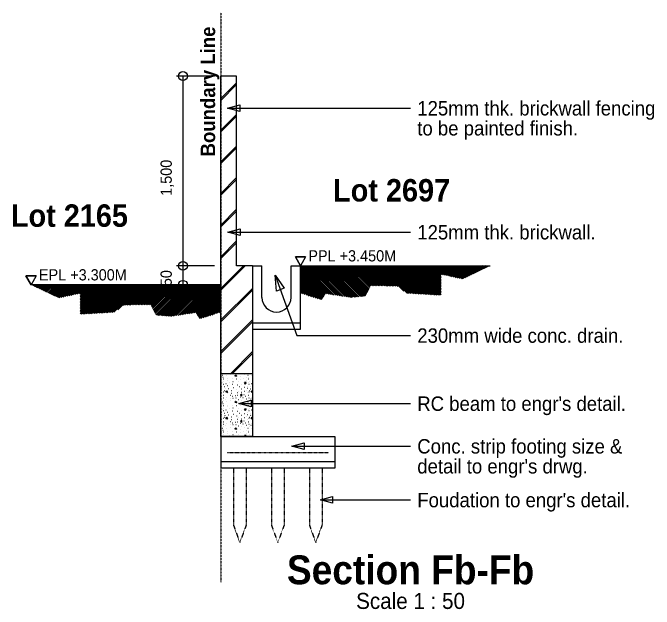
# Model space of a CAD drawing. Header units: inches. Extents: x 3562 to 70198, y -55726 to -1193.
# Drawn here: x 17911 to 28052, y -30028 to -20600 of the extents above; entities that cross this region are included whole.
import ezdxf

# ---------------------------------------------------------------- set-up
doc = ezdxf.new("R2010")
doc.units = ezdxf.units.IN
doc.header["$MEASUREMENT"] = 0
for name, pattern in [('PC_DASH_1', [0.125, 0.055556, -0.069444]), ('PC_DASH_2', [0.638889, 0.277778, -0.083333, 0.055556, -0.083333, 0.055556, -0.083333]), ('PC_DASH_4', [0.069444, 0.027778, -0.041667])]:
    doc.linetypes.add(name, pattern=pattern)
doc.layers.add('Fencing Detail', color=7, linetype='Continuous')

# ---------------------------------------------------------------- blocks, each defined once
blk = doc.blocks.new('PD_912775')
at = {"layer": 'Fencing Detail', "color": 7}
blk.add_line((22325, -27450), (24200, -27450), dxfattribs=at)
blk.add_lwpolyline([(22518, -27502), (22325, -27450), (22518, -27398), (22518, -27502)], dxfattribs=at)
at = {"layer": 'Fencing Detail', "color": 7, "insert": (24306, -27339), "char_height": 228.2, "width": 3527.78, "attachment_point": 1}
blk.add_mtext("\\pxsm0.83;\\fHelvetica|b0|i0|c0|p228.2031;\\W0.92;Conc. strip footing size &\\Pdetail to engr's drwg.", dxfattribs=at)
blk = doc.blocks.new('PD_912776')
at = {"layer": 'Fencing Detail', "color": 7}
blk.add_line((22775, -28300), (24200, -28300), dxfattribs=at)
blk.add_lwpolyline([(22968, -28352), (22775, -28300), (22968, -28248), (22968, -28352)], dxfattribs=at)
at = {"layer": 'Fencing Detail', "color": 7, "insert": (24306, -28189), "char_height": 228.2, "width": 3633.61, "attachment_point": 1}
blk.add_mtext("\\pxsm0.83;\\fHelvetica|b0|i0|c0|p228.2031;\\W0.92;Foudation to engr's detail.", dxfattribs=at)
blk = doc.blocks.new('PD_912778')
at = {"layer": 'Fencing Detail', "color": 7}
for p, q in [((21229, -26335), (21227, -26335)), ((21236, -26366), (21234, -26366)), ((21247, -26308), (21245, -26308)), ((21289, -26332), (21287, -26332)), ((21355, -26317), (21353, -26317)), ((21443, -26328), (21421, -26344)), ((21454, -26348), (21421, -26341)), ((21428, -26315), (21426, -26315)), ((21454, -26350), (21443, -26328)), ((21470, -26330), (21468, -26330)), ((21516, -26354), (21514, -26354)), ((21527, -26306), (21525, -26306)), ((21569, -26324), (21567, -26324)), ((21600, -26359), (21598, -26359)), ((21631, -26335), (21628, -26335)), ((21637, -26366), (21635, -26366)), ((21648, -26308), (21646, -26308)), ((21690, -26332), (21688, -26332)), ((21212, -26405), (21210, -26405)), ((21232, -26447), (21229, -26447)), ((21240, -26394), (21238, -26394)), ((21247, -26432), (21245, -26432)), ((21285, -26465), (21280, -26465)), ((21302, -26412), (21300, -26412)), ((21311, -26383), (21309, -26383)), ((21344, -26438), (21342, -26438)), ((21390, -26388), (21388, -26388)), ((21393, -26432), (21390, -26432)), ((21452, -26392), (21450, -26392)), ((21474, -26436), (21472, -26436)), ((21512, -26396), (21509, -26396)), ((21565, -26374), (21562, -26374)), ((21600, -26443), (21573, -26445)), ((21589, -26469), (21573, -26445)), ((21589, -26469), (21600, -26443)), ((21613, -26405), (21611, -26405)), ((21633, -26447), (21631, -26447)), ((21642, -26394), (21639, -26394)), ((21648, -26432), (21646, -26432)), ((21686, -26465), (21681, -26465)), ((21210, -26568), (21207, -26568)), ((21216, -26500), (21214, -26500)), ((21218, -26537), (21216, -26537)), ((21245, -26474), (21243, -26474)), ((21262, -26513), (21260, -26513)), ((21269, -26546), (21271, -26544)), ((21304, -26498), (21302, -26498)), ((21320, -26544), (21318, -26544)), ((21388, -26478), (21386, -26478)), ((21399, -26529), (21397, -26529)), ((21452, -26555), (21454, -26553)), ((21461, -26485), (21459, -26485)), ((21501, -26515), (21496, -26515)), ((21525, -26549), (21523, -26549)), ((21534, -26474), (21531, -26474)), ((21573, -26522), (21571, -26522)), ((21611, -26568), (21609, -26568)), ((21617, -26500), (21615, -26500)), ((21620, -26537), (21617, -26537)), ((21646, -26474), (21644, -26474)), ((21664, -26513), (21662, -26513)), ((21670, -26546), (21673, -26544)), ((21216, -26610), (21214, -26610)), ((21240, -26650), (21238, -26650)), ((21243, -26637), (21240, -26637)), ((21245, -26595), (21243, -26595)), ((21256, -26577), (21254, -26577)), ((21280, -26599), (21293, -26575)), ((21309, -26601), (21280, -26599)), ((21309, -26602), (21293, -26575)), ((21302, -26617), (21300, -26617)), ((21357, -26648), (21355, -26648)), ((21373, -26575), (21371, -26575)), ((21373, -26617), (21371, -26617)), ((21382, -26668), (21379, -26668)), ((21437, -26657), (21434, -26657)), ((21461, -26608), (21459, -26608)), ((21470, -26652), (21465, -26652)), ((21487, -26584), (21485, -26584)), ((21534, -26628), (21512, -26643)), ((21534, -26659), (21512, -26643)), ((21525, -26604), (21523, -26604)), ((21534, -26659), (21534, -26628)), ((21567, -26637), (21565, -26637)), ((21573, -26586), (21571, -26586)), ((21593, -26668), (21591, -26668)), ((21617, -26610), (21615, -26610)), ((21642, -26650), (21639, -26650)), ((21644, -26637), (21642, -26637)), ((21646, -26595), (21644, -26595)), ((21657, -26577), (21655, -26577)), ((21681, -26599), (21695, -26575)), ((21700, -26601), (21681, -26599)), ((21700, -26584), (21695, -26575)), ((21203, -26707), (21201, -26707)), ((21229, -26754), (21227, -26754)), ((21245, -26690), (21243, -26690)), ((21247, -26727), (21245, -26727)), ((21276, -26707), (21273, -26707)), ((21289, -26751), (21287, -26751)), ((21291, -26674), (21289, -26674)), ((21353, -26692), (21351, -26692)), ((21355, -26736), (21353, -26736)), ((21393, -26696), (21390, -26696)), ((21443, -26747), (21421, -26762)), ((21454, -26767), (21421, -26760)), ((21428, -26734), (21426, -26734)), ((21441, -26694), (21439, -26694)), ((21454, -26769), (21443, -26747)), ((21470, -26749), (21468, -26749)), ((21479, -26718), (21476, -26718)), ((21512, -26674), (21507, -26674)), ((21527, -26725), (21525, -26725)), ((21551, -26685), (21549, -26685)), ((21569, -26743), (21567, -26743)), ((21604, -26707), (21602, -26707)), ((21631, -26754), (21628, -26754)), ((21646, -26690), (21644, -26690)), ((21648, -26727), (21646, -26727)), ((21677, -26707), (21675, -26707)), ((21690, -26751), (21688, -26751)), ((21692, -26674), (21690, -26674)), ((21212, -26824), (21210, -26824)), ((21232, -26866), (21229, -26866)), ((21236, -26784), (21234, -26784)), ((21240, -26813), (21238, -26813)), ((21247, -26851), (21245, -26851)), ((21302, -26831), (21300, -26831)), ((21311, -26802), (21309, -26802)), ((21344, -26857), (21342, -26857)), ((21390, -26806), (21388, -26806)), ((21393, -26851), (21390, -26851)), ((21452, -26811), (21450, -26811)), ((21474, -26855), (21472, -26855)), ((21512, -26815), (21509, -26815)), ((21516, -26773), (21514, -26773)), ((21565, -26793), (21562, -26793)), ((21600, -26862), (21573, -26864)), ((21589, -26888), (21573, -26864)), ((21589, -26888), (21600, -26862)), ((21600, -26778), (21598, -26778)), ((21613, -26824), (21611, -26824)), ((21633, -26866), (21631, -26866)), ((21637, -26784), (21635, -26784)), ((21642, -26813), (21639, -26813)), ((21648, -26851), (21646, -26851)), ((21216, -26919), (21214, -26919)), ((21218, -26956), (21216, -26956)), ((21245, -26892), (21243, -26892)), ((21262, -26932), (21260, -26932)), ((21269, -26965), (21271, -26963)), ((21285, -26884), (21280, -26884)), ((21304, -26917), (21302, -26917)), ((21320, -26963), (21318, -26963)), ((21388, -26897), (21386, -26897)), ((21399, -26948), (21397, -26948)), ((21452, -26974), (21454, -26972)), ((21461, -26903), (21459, -26903)), ((21501, -26934), (21496, -26934)), ((21525, -26967), (21523, -26967)), ((21534, -26892), (21531, -26892)), ((21573, -26941), (21571, -26941)), ((21617, -26919), (21615, -26919)), ((21620, -26956), (21617, -26956)), ((21646, -26892), (21644, -26892)), ((21664, -26932), (21662, -26932)), ((21670, -26965), (21673, -26963)), ((21686, -26884), (21681, -26884)), ((21210, -26987), (21207, -26987)), ((21216, -27029), (21214, -27029)), ((21240, -27069), (21238, -27069)), ((21243, -27056), (21240, -27056)), ((21245, -27014), (21243, -27014)), ((21256, -26996), (21254, -26996)), ((21280, -27018), (21293, -26994)), ((21309, -27020), (21280, -27018)), ((21309, -27021), (21293, -26994)), ((21302, -27036), (21300, -27036)), ((21357, -27067), (21355, -27067)), ((21373, -26994), (21371, -26994)), ((21373, -27036), (21371, -27036)), ((21437, -27075), (21434, -27075)), ((21461, -27027), (21459, -27027)), ((21470, -27071), (21465, -27071)), ((21487, -27003), (21485, -27003)), ((21534, -27047), (21512, -27062)), ((21534, -27078), (21512, -27062)), ((21525, -27023), (21523, -27023)), ((21534, -27078), (21534, -27047)), ((21567, -27056), (21565, -27056)), ((21573, -27005), (21571, -27005)), ((21611, -26987), (21609, -26987)), ((21617, -27029), (21615, -27029)), ((21642, -27069), (21639, -27069)), ((21644, -27056), (21642, -27056)), ((21646, -27014), (21644, -27014)), ((21657, -26996), (21655, -26996)), ((21681, -27018), (21695, -26994)), ((21700, -27020), (21681, -27018)), ((21700, -27003), (21695, -26994)), ((21203, -27126), (21201, -27126)), ((21229, -27172), (21227, -27172)), ((21245, -27109), (21243, -27109)), ((21247, -27146), (21245, -27146)), ((21276, -27126), (21273, -27126)), ((21289, -27170), (21287, -27170)), ((21291, -27093), (21289, -27093)), ((21353, -27111), (21351, -27111)), ((21355, -27155), (21353, -27155)), ((21382, -27086), (21379, -27086)), ((21393, -27115), (21390, -27115)), ((21443, -27166), (21421, -27181)), ((21428, -27153), (21426, -27153)), ((21441, -27113), (21439, -27113)), ((21454, -27188), (21443, -27166)), ((21470, -27168), (21468, -27168)), ((21479, -27137), (21476, -27137)), ((21512, -27093), (21507, -27093)), ((21527, -27144), (21525, -27144)), ((21551, -27104), (21549, -27104)), ((21569, -27161), (21567, -27161)), ((21593, -27086), (21591, -27086)), ((21604, -27126), (21602, -27126)), ((21631, -27172), (21628, -27172)), ((21646, -27109), (21644, -27109)), ((21648, -27146), (21646, -27146)), ((21677, -27126), (21675, -27126)), ((21690, -27170), (21688, -27170)), ((21692, -27093), (21690, -27093)), ((21212, -27243), (21210, -27243)), ((21236, -27203), (21234, -27203)), ((21240, -27232), (21238, -27232)), ((21247, -27270), (21245, -27270)), ((21302, -27250), (21300, -27250)), ((21311, -27221), (21309, -27221)), ((21344, -27276), (21342, -27276)), ((21390, -27225), (21388, -27225)), ((21393, -27270), (21390, -27270)), ((21454, -27186), (21421, -27179)), ((21452, -27230), (21450, -27230)), ((21474, -27274), (21472, -27274)), ((21512, -27234), (21509, -27234)), ((21516, -27192), (21514, -27192)), ((21565, -27212), (21562, -27212)), ((21600, -27197), (21598, -27197)), ((21613, -27243), (21611, -27243)), ((21637, -27203), (21635, -27203)), ((21642, -27232), (21639, -27232)), ((21648, -27270), (21646, -27270)), ((21232, -27285), (21229, -27285)), ((21600, -27281), (21573, -27283)), ((21584, -27300), (21573, -27283)), ((21592, -27300), (21600, -27281)), ((21633, -27285), (21631, -27285))]:
    blk.add_line(p, q, dxfattribs=at)
blk = doc.blocks.new('PD_912777')
at = {"layer": 'Fencing Detail', "color": 7}
blk.add_lwpolyline([(21200, -26300), (21700, -26300), (21700, -27300), (21200, -27300), (21200, -26300)], dxfattribs=at)
blk.add_blockref('PD_912778', (0, 0))
blk = doc.blocks.new('PD_912779')
at = {"layer": 'Fencing Detail', "color": 7}
for p, q in [((21200, -25456), (21700, -24956)), ((21200, -25484), (21700, -24984))]:
    blk.add_line(p, q, dxfattribs=at)
blk = doc.blocks.new('PD_912780')
at = {"layer": 'Fencing Detail', "color": 7}
for p, q in [((21200, -24984), (21584, -24600)), ((21200, -24956), (21556, -24600))]:
    blk.add_line(p, q, dxfattribs=at)
blk = doc.blocks.new('PD_912781')
at = {"layer": 'Fencing Detail', "color": 7}
for p, q in [((21200, -25956), (21700, -25456)), ((21200, -25984), (21700, -25484))]:
    blk.add_line(p, q, dxfattribs=at)
blk = doc.blocks.new('PD_912782')
at = {"layer": 'Fencing Detail', "color": 7}
for p, q in [((21356, -26300), (21700, -25956)), ((21384, -26300), (21700, -25984))]:
    blk.add_line(p, q, dxfattribs=at)
blk = doc.blocks.new('PD_912783')
at = {"layer": 'Fencing Detail', "color": 7}
blk.add_line((21305, -22106), (24200, -22106), dxfattribs=at)
blk.add_lwpolyline([(21498, -22158), (21305, -22106), (21498, -22054), (21498, -22158)], dxfattribs=at)
at = {"layer": 'Fencing Detail', "color": 7, "insert": (24306, -21995), "char_height": 228.2, "width": 4092.22, "attachment_point": 1}
blk.add_mtext('\\pxsm0.83;\\fHelvetica|b0|i0|c0|p228.2031;\\W0.92;125mm thk. brickwall fencing\\Pto be painted finish.', dxfattribs=at)
blk = doc.blocks.new('PD_912784')
at = {"layer": 'Fencing Detail', "color": 7}
for points in [[(22057, -24750), (22400, -25700), (24200, -25700)], [(22078, -24999), (22057, -24750), (22200, -24955), (22078, -24999)]]:
    blk.add_lwpolyline(points, dxfattribs=at)
at = {"layer": 'Fencing Detail', "color": 7, "insert": (24306, -25589), "char_height": 228.2, "width": 3527.78, "attachment_point": 1}
blk.add_mtext('\\pxsm0.83;\\fHelvetica|b0|i0|c0|p228.2031;\\W0.92;230mm wide conc. drain.', dxfattribs=at)
blk = doc.blocks.new('PD_912785')
at = {"layer": 'Fencing Detail', "color": 7}
blk.add_line((21485, -26776), (24200, -26776), dxfattribs=at)
blk.add_lwpolyline([(21679, -26828), (21485, -26776), (21679, -26724), (21679, -26828)], dxfattribs=at)
at = {"layer": 'Fencing Detail', "color": 7, "insert": (24306, -26665), "char_height": 228.2, "width": 3563.06, "attachment_point": 1}
blk.add_mtext("\\pxsm0.83;\\fHelvetica|b0|i0|c0|p228.2031;\\W0.92;RC beam to engr's detail.", dxfattribs=at)
blk = doc.blocks.new('PD_912786')
at = {"layer": 'Fencing Detail', "color": 7, "linetype": 'PC_DASH_4'}
for p, q in [((21400, -27800), (21400, -28700)), ((21600, -27800), (21600, -28700)), ((21400, -28700), (21500, -28975)), ((21600, -28700), (21500, -28975))]:
    blk.add_line(p, q, dxfattribs=at)
blk = doc.blocks.new('PD_912787')
at = {"layer": 'Fencing Detail', "color": 7, "linetype": 'PC_DASH_4'}
for p, q in [((22000, -27800), (22000, -28700)), ((22200, -27800), (22200, -28700)), ((22000, -28700), (22100, -28975)), ((22200, -28700), (22100, -28975))]:
    blk.add_line(p, q, dxfattribs=at)
blk = doc.blocks.new('PD_912788')
at = {"layer": 'Fencing Detail', "color": 7, "linetype": 'PC_DASH_4'}
for p, q in [((22600, -27800), (22600, -28700)), ((22800, -27800), (22800, -28700)), ((22600, -28700), (22700, -28975)), ((22800, -28700), (22700, -28975))]:
    blk.add_line(p, q, dxfattribs=at)
blk = doc.blocks.new('PD_912791')
at = {"layer": 'Fencing Detail', "color": 7}
for p, q in [((22379, -24460), (22460, -24600)), ((22541, -24460), (22379, -24460)), ((22541, -24460), (22460, -24600))]:
    blk.add_line(p, q, dxfattribs=at)
blk = doc.blocks.new('PD_912790')
at = {"layer": 'Fencing Detail', "color": 7}
blk.add_lwpolyline([(22379, -24460), (22541, -24460), (22460, -24600), (22379, -24460)], dxfattribs=at)
at = {"layer": 'Fencing Detail'}
blk.add_blockref('PD_912791', (0, 0), dxfattribs=at)
blk = doc.blocks.new('PD_912789')
at = {"layer": 'Fencing Detail'}
blk.add_blockref('PD_912790', (0, 0), dxfattribs=at)
at = {"layer": 'Fencing Detail', "color": 7, "insert": (22584, -24353), "char_height": 177.49, "width": 1516.94, "attachment_point": 1}
blk.add_mtext('\\pxsm0.83;\\fHelvetica|b0|i0|c0|p177.4913;\\W0.92;PPL +3.450M', dxfattribs=at)
blk = doc.blocks.new('PD_912792')
at = {"layer": 'Fencing Detail', "color": 7}
for p, q in [((21200, -24456), (21450, -24206)), ((21200, -24484), (21450, -24234))]:
    blk.add_line(p, q, dxfattribs=at)
blk = doc.blocks.new('PD_912793')
at = {"layer": 'Fencing Detail', "color": 7}
for p, q in [((21200, -23956), (21450, -23706)), ((21200, -23984), (21450, -23734))]:
    blk.add_line(p, q, dxfattribs=at)
blk = doc.blocks.new('PD_912794')
at = {"layer": 'Fencing Detail', "color": 7}
for p, q in [((21200, -23456), (21450, -23206)), ((21200, -23484), (21450, -23234))]:
    blk.add_line(p, q, dxfattribs=at)
blk = doc.blocks.new('PD_912795')
at = {"layer": 'Fencing Detail', "color": 7}
for p, q in [((21200, -22956), (21450, -22706)), ((21200, -22984), (21450, -22734))]:
    blk.add_line(p, q, dxfattribs=at)
blk = doc.blocks.new('PD_912796')
at = {"layer": 'Fencing Detail', "color": 7}
for p, q in [((21200, -22456), (21450, -22206)), ((21200, -22484), (21450, -22234))]:
    blk.add_line(p, q, dxfattribs=at)
blk = doc.blocks.new('PD_912797')
at = {"layer": 'Fencing Detail', "color": 7}
for p, q in [((21200, -21956), (21450, -21706)), ((21200, -21984), (21450, -21734))]:
    blk.add_line(p, q, dxfattribs=at)
blk = doc.blocks.new('PD_912799')
at = {"layer": 'Fencing Detail', "color": 7}
blk.add_line((20600, -21600), (20600, -24600), dxfattribs=at)
for centre in [(20600, -21600), (20600, -24600)]:
    blk.add_circle(centre, 70.6, dxfattribs=at)
at = {"layer": 'Fencing Detail', "color": 7, "insert": (20247, -23208), "char_height": 177.49, "width": 635, "attachment_point": 2, "rotation": 90}
blk.add_mtext('\\pxsm0.83;\\fHelvetica|b0|i0|c0|p177.4913;\\W0.92;1,500', dxfattribs=at)
blk = doc.blocks.new('PD_912798')
at = {"layer": 'Fencing Detail', "color": 7}
for p, q in [((21100, -21600), (20500, -21600)), ((21100, -24600), (20500, -24600))]:
    blk.add_line(p, q, dxfattribs=at)
at = {"layer": 'Fencing Detail'}
blk.add_blockref('PD_912799', (0, 0), dxfattribs=at)
blk = doc.blocks.new('PD_912800')
at = {"layer": 'Fencing Detail', "color": 7}
blk.add_line((21310, -24066), (24200, -24066), dxfattribs=at)
blk.add_lwpolyline([(21504, -24118), (21310, -24066), (21504, -24014), (21504, -24118)], dxfattribs=at)
at = {"layer": 'Fencing Detail', "color": 7, "insert": (24306, -23955), "char_height": 228.2, "width": 3069.17, "attachment_point": 1}
blk.add_mtext('\\pxsm0.83;\\fHelvetica|b0|i0|c0|p228.2031;\\W0.92;125mm thk. brickwall.', dxfattribs=at)
blk = doc.blocks.new('PD_912803')
at = {"layer": 'Fencing Detail', "color": 7}
for p, q in [((18119, -24760), (18200, -24900)), ((18281, -24760), (18119, -24760)), ((18281, -24760), (18200, -24900))]:
    blk.add_line(p, q, dxfattribs=at)
blk = doc.blocks.new('PD_912802')
at = {"layer": 'Fencing Detail', "color": 7}
blk.add_lwpolyline([(18119, -24760), (18281, -24760), (18200, -24900), (18119, -24760)], dxfattribs=at)
at = {"layer": 'Fencing Detail'}
blk.add_blockref('PD_912803', (0, 0), dxfattribs=at)
blk = doc.blocks.new('PD_912801')
at = {"layer": 'Fencing Detail'}
blk.add_blockref('PD_912802', (0, 0), dxfattribs=at)
at = {"layer": 'Fencing Detail', "color": 7, "insert": (18324, -24653), "char_height": 177.49, "width": 1516.94, "attachment_point": 1}
blk.add_mtext('\\pxsm0.83;\\fHelvetica|b0|i0|c0|p177.4913;\\W0.92;EPL +3.300M', dxfattribs=at)
blk = doc.blocks.new('PD_912804')
at = {"layer": 'Fencing Detail', "color": 7}
for p, q in [((18216, -24908), (18224, -24900)), ((18233, -24916), (18248, -24900)), ((18249, -24923), (18273, -24900)), ((18266, -24931), (18297, -24900)), ((18282, -24939), (18321, -24900)), ((18298, -24947), (18345, -24900)), ((18315, -24955), (18369, -24900)), ((18331, -24962), (18394, -24900)), ((18348, -24970), (18418, -24900)), ((18364, -24978), (18442, -24900)), ((18380, -24986), (18466, -24900)), ((18397, -24994), (18490, -24900)), ((18413, -25001), (18515, -24900)), ((18430, -25009), (18539, -24900)), ((18446, -25017), (18563, -24900)), ((18462, -25025), (18587, -24900)), ((18479, -25033), (18611, -24900)), ((18495, -25040), (18636, -24900)), ((18512, -25048), (18660, -24900)), ((18528, -25056), (18684, -24900)), ((18544, -25064), (18708, -24900)), ((18561, -25072), (18732, -24900)), ((18577, -25079), (18757, -24900)), ((18594, -25087), (18781, -24900)), ((18610, -25095), (18805, -24900)), ((18626, -25103), (18829, -24900)), ((18646, -25107), (18853, -24900)), ((18677, -25100), (18878, -24900)), ((18708, -25094), (18902, -24900)), ((18739, -25087), (18926, -24900)), ((18770, -25080), (18950, -24900)), ((18801, -25074), (18974, -24900)), ((18831, -25067), (18998, -24900)), ((18862, -25060), (19023, -24900)), ((18893, -25054), (19047, -24900)), ((18924, -25047), (19071, -24900)), ((18955, -25040), (19095, -24900)), ((18977, -25043), (19119, -24900)), ((18977, -25067), (19144, -24900)), ((18977, -25091), (19168, -24900)), ((18977, -25115), (19192, -24900)), ((18977, -25140), (19216, -24900)), ((18977, -25164), (19240, -24900)), ((18977, -25188), (19265, -24900)), ((18977, -25212), (19289, -24900)), ((18977, -25236), (19313, -24900)), ((18977, -25261), (19337, -24900)), ((18977, -25285), (19361, -24900)), ((18977, -25309), (19386, -24900)), ((18977, -25333), (19410, -24900)), ((18977, -25357), (19434, -24900)), ((18992, -25366), (19458, -24900)), ((19018, -25364), (19482, -24900)), ((19044, -25363), (19507, -24900)), ((19070, -25361), (19531, -24900)), ((19095, -25360), (19555, -24900)), ((19121, -25358), (19579, -24900)), ((19147, -25357), (19603, -24900)), ((19173, -25355), (19628, -24900)), ((19198, -25353), (19652, -24900)), ((19224, -25352), (19676, -24900)), ((19250, -25350), (19700, -24900)), ((19276, -25349), (19724, -24900)), ((19301, -25347), (19749, -24900)), ((19327, -25346), (19773, -24900)), ((19353, -25344), (19797, -24900)), ((19379, -25342), (19821, -24900)), ((19404, -25341), (19845, -24900)), ((19430, -25339), (19870, -24900)), ((19456, -25338), (19894, -24900)), ((19482, -25336), (19918, -24900)), ((19508, -25335), (19942, -24900)), ((19569, -25298), (19966, -24900)), ((19661, -25229), (19991, -24900)), ((19694, -25221), (20015, -24900)), ((19718, -25221), (20039, -24900)), ((19743, -25220), (20063, -24900)), ((19768, -25220), (20087, -24900)), ((19792, -25219), (20112, -24900)), ((19817, -25219), (20136, -24900)), ((19841, -25219), (20160, -24900)), ((19866, -25218), (20184, -24900)), ((19891, -25218), (20208, -24900)), ((19915, -25217), (20233, -24900)), ((19940, -25217), (20257, -24900)), ((19964, -25217), (20281, -24900)), ((19989, -25216), (20305, -24900)), ((20013, -25216), (20329, -24900)), ((20038, -25215), (20354, -24900)), ((20063, -25215), (20378, -24900)), ((20087, -25215), (20402, -24900)), ((20097, -25229), (20426, -24900)), ((20105, -25245), (20450, -24900)), ((20114, -25261), (20475, -24900)), ((20122, -25277), (20499, -24900)), ((20130, -25293), (20523, -24900)), ((20138, -25309), (20547, -24900)), ((20147, -25325), (20571, -24900)), ((20155, -25341), (20595, -24900)), ((20163, -25356), (20620, -24900)), ((20171, -25372), (20644, -24900)), ((20187, -25381), (20668, -24900)), ((20209, -25383), (20692, -24900)), ((20231, -25385), (20716, -24900)), ((20254, -25387), (20741, -24900)), ((20276, -25389), (20765, -24900)), ((20298, -25391), (20789, -24900)), ((20321, -25393), (20813, -24900)), ((20343, -25395), (20837, -24900)), ((20365, -25396), (20862, -24900)), ((20387, -25398), (20886, -24900)), ((20410, -25400), (20910, -24900)), ((20439, -25395), (20934, -24900)), ((20467, -25391), (20958, -24900)), ((20496, -25387), (20983, -24900)), ((20524, -25383), (21007, -24900)), ((20553, -25378), (21031, -24900)), ((20581, -25374), (21055, -24900)), ((20610, -25370), (21079, -24900)), ((20638, -25365), (21104, -24900)), ((20667, -25361), (21128, -24900)), ((20695, -25357), (21152, -24900)), ((20724, -25353), (21176, -24900)), ((20752, -25348), (21200, -24900)), ((20780, -25344), (21200, -24925)), ((20806, -25343), (21200, -24949)), ((20815, -25358), (21200, -24973)), ((20824, -25373), (21200, -24997)), ((20833, -25388), (21200, -25021)), ((20842, -25403), (21200, -25046)), ((20852, -25418), (21200, -25070)), ((20861, -25433), (21200, -25094)), ((20885, -25433), (21200, -25118)), ((20920, -25422), (21200, -25142)), ((20955, -25411), (21200, -25167)), ((20991, -25400), (21200, -25191)), ((21026, -25389), (21200, -25215)), ((21062, -25378), (21200, -25239)), ((21097, -25366), (21200, -25263)), ((21132, -25355), (21200, -25288)), ((21168, -25344), (21200, -25312))]:
    blk.add_line(p, q, dxfattribs=at)
blk = doc.blocks.new('PD_912806')
at = {"layer": 'Fencing Detail', "color": 7}
blk.add_line((20600, -24600), (20600, -24900), dxfattribs=at)
for centre in [(20600, -24600), (20600, -24900)]:
    blk.add_circle(centre, 70.6, dxfattribs=at)
at = {"layer": 'Fencing Detail', "color": 7, "insert": (20247, -24858), "char_height": 177.49, "width": 423.33, "attachment_point": 2, "rotation": 90}
blk.add_mtext('\\pxsm0.83;\\fHelvetica|b0|i0|c0|p177.4913;\\W0.92;150', dxfattribs=at)
blk = doc.blocks.new('PD_912805')
at = {"layer": 'Fencing Detail', "color": 7}
for p, q in [((21100, -24600), (20500, -24600)), ((21100, -24900), (20500, -24900))]:
    blk.add_line(p, q, dxfattribs=at)
at = {"layer": 'Fencing Detail'}
blk.add_blockref('PD_912806', (0, 0), dxfattribs=at)
blk = doc.blocks.new('PD_912807')
at = {"layer": 'Fencing Detail', "color": 7}
for p, q in [((22908, -25048), (22460, -24600)), ((22880, -25044), (22460, -24625)), ((22936, -25053), (22484, -24600)), ((22965, -25057), (22508, -24600)), ((22993, -25061), (22532, -24600)), ((23022, -25065), (22556, -24600)), ((23050, -25070), (22581, -24600)), ((23079, -25074), (22605, -24600)), ((23107, -25078), (22629, -24600)), ((23136, -25083), (22653, -24600)), ((23164, -25087), (22677, -24600)), ((23193, -25091), (22702, -24600)), ((23221, -25095), (22726, -24600)), ((23250, -25100), (22750, -24600)), ((23273, -25098), (22774, -24600)), ((23295, -25096), (22798, -24600)), ((23317, -25095), (22823, -24600)), ((23339, -25093), (22847, -24600)), ((23362, -25091), (22871, -24600)), ((23384, -25089), (22895, -24600)), ((23406, -25087), (22919, -24600)), ((23429, -25085), (22944, -24600)), ((23451, -25083), (22968, -24600)), ((23473, -25081), (22992, -24600)), ((23489, -25072), (23016, -24600)), ((23497, -25056), (23040, -24600)), ((23505, -25041), (23065, -24600)), ((23513, -25025), (23089, -24600)), ((23522, -25009), (23113, -24600)), ((23530, -24993), (23137, -24600)), ((23538, -24977), (23161, -24600)), ((23546, -24961), (23185, -24600)), ((23555, -24945), (23210, -24600)), ((23563, -24929), (23234, -24600)), ((23573, -24915), (23258, -24600)), ((23597, -24915), (23282, -24600)), ((23622, -24915), (23306, -24600)), ((23647, -24916), (23331, -24600)), ((23671, -24916), (23355, -24600)), ((23696, -24917), (23379, -24600)), ((23720, -24917), (23403, -24600)), ((23745, -24917), (23427, -24600)), ((23769, -24918), (23452, -24600)), ((23794, -24918), (23476, -24600)), ((23819, -24919), (23500, -24600)), ((23843, -24919), (23524, -24600)), ((23868, -24919), (23548, -24600)), ((23892, -24920), (23573, -24600)), ((23917, -24920), (23597, -24600)), ((23942, -24921), (23621, -24600)), ((23966, -24921), (23645, -24600)), ((23999, -24929), (23669, -24600)), ((24091, -24998), (23694, -24600)), ((24152, -25035), (23718, -24600)), ((24178, -25036), (23742, -24600)), ((24204, -25038), (23766, -24600)), ((24230, -25039), (23790, -24600)), ((24256, -25041), (23815, -24600)), ((24281, -25042), (23839, -24600)), ((24307, -25044), (23863, -24600)), ((24333, -25046), (23887, -24600)), ((24359, -25047), (23911, -24600)), ((24384, -25049), (23936, -24600)), ((24410, -25050), (23960, -24600)), ((24436, -25052), (23984, -24600)), ((24462, -25053), (24008, -24600)), ((24487, -25055), (24032, -24600)), ((24513, -25057), (24057, -24600)), ((24539, -25058), (24081, -24600)), ((24565, -25060), (24105, -24600)), ((24590, -25061), (24129, -24600)), ((24616, -25063), (24153, -24600)), ((24642, -25064), (24178, -24600)), ((24668, -25066), (24202, -24600)), ((24683, -25057), (24226, -24600)), ((24683, -25033), (24250, -24600)), ((24683, -25009), (24274, -24600)), ((24683, -24985), (24299, -24600)), ((24683, -24961), (24323, -24600)), ((24683, -24936), (24347, -24600)), ((24683, -24912), (24371, -24600)), ((24683, -24888), (24395, -24600)), ((24683, -24864), (24420, -24600)), ((24683, -24840), (24444, -24600)), ((24683, -24815), (24468, -24600)), ((24683, -24791), (24492, -24600)), ((24683, -24767), (24516, -24600)), ((24683, -24743), (24541, -24600)), ((24705, -24740), (24565, -24600)), ((24736, -24747), (24589, -24600)), ((24767, -24754), (24613, -24600)), ((24798, -24760), (24637, -24600)), ((24829, -24767), (24662, -24600)), ((24859, -24774), (24686, -24600)), ((24890, -24780), (24710, -24600)), ((24921, -24787), (24734, -24600)), ((24952, -24794), (24758, -24600)), ((24983, -24800), (24782, -24600)), ((25014, -24807), (24807, -24600)), ((25034, -24803), (24831, -24600)), ((25050, -24795), (24855, -24600)), ((25066, -24787), (24879, -24600)), ((25083, -24779), (24903, -24600)), ((25099, -24772), (24928, -24600)), ((25116, -24764), (24952, -24600)), ((25132, -24756), (24976, -24600)), ((25148, -24748), (25000, -24600)), ((25165, -24740), (25024, -24600)), ((25181, -24733), (25049, -24600)), ((25198, -24725), (25073, -24600)), ((25214, -24717), (25097, -24600)), ((25230, -24709), (25121, -24600)), ((25247, -24701), (25145, -24600)), ((25263, -24694), (25170, -24600)), ((25280, -24686), (25194, -24600)), ((25296, -24678), (25218, -24600)), ((25312, -24670), (25242, -24600)), ((25329, -24662), (25266, -24600)), ((25345, -24655), (25291, -24600)), ((25362, -24647), (25315, -24600)), ((25378, -24639), (25339, -24600)), ((25394, -24631), (25363, -24600)), ((25411, -24623), (25387, -24600)), ((25427, -24616), (25412, -24600)), ((25444, -24608), (25436, -24600)), ((22854, -25043), (22460, -24649)), ((22845, -25058), (22460, -24673)), ((22836, -25073), (22460, -24697)), ((22827, -25088), (22460, -24721)), ((22818, -25103), (22460, -24746)), ((22808, -25118), (22460, -24770)), ((22799, -25133), (22460, -24794)), ((22775, -25133), (22460, -24818)), ((22740, -25122), (22460, -24842)), ((22705, -25111), (22460, -24867)), ((22669, -25100), (22460, -24891)), ((22634, -25089), (22460, -24915)), ((22598, -25078), (22460, -24939)), ((22563, -25066), (22460, -24963)), ((22528, -25055), (22460, -24988)), ((22492, -25044), (22460, -25012))]:
    blk.add_line(p, q, dxfattribs=at)
blk = doc.blocks.new('PD_912774')
at = {"layer": 'Fencing Detail', "color": 7, "linetype": 'PC_DASH_2'}
blk.add_line((21200, -20600), (21200, -29600), dxfattribs=at)
at = {"layer": 'Fencing Detail', "color": 7}
for p, q in [((21450, -21600), (21200, -21600)), ((21200, -26300), (21200, -21600)), ((21450, -24600), (21450, -21600)), ((21700, -24600), (21450, -24600)), ((21700, -24600), (21450, -24600)), ((21700, -24600), (21700, -26300)), ((21700, -24600), (21850, -24600)), ((21850, -25100), (21850, -24600)), ((22310, -25100), (22310, -24600)), ((22310, -24600), (22460, -24600)), ((22460, -25500), (22460, -24600)), ((22460, -24600), (25460, -24600)), ((21200, -24900), (18200, -24900)), ((21700, -25500), (22460, -25500)), ((22460, -25600), (22460, -25500)), ((21700, -25600), (22460, -25600)), ((21200, -26300), (21700, -26300)), ((21200, -27300), (21200, -26300)), ((21700, -26300), (21700, -27300)), ((21200, -27300), (23000, -27300)), ((21200, -27300), (21200, -27700)), ((23000, -27300), (23000, -27700)), ((23000, -27700), (21200, -27700)), ((21200, -27700), (21200, -27800)), ((23000, -27700), (23000, -27800)), ((23000, -27800), (21200, -27800))]:
    blk.add_line(p, q, dxfattribs=at)
at = {"layer": 'Fencing Detail', "color": 7, "linetype": 'PC_DASH_1'}
blk.add_line((21300, -27550), (22900, -27550), dxfattribs=at)
at = {"layer": 'Fencing Detail', "color": 7}
blk.add_arc((22080, -25100), 230, 180, 0, dxfattribs=at)
for name in ['PD_912807', 'PD_912804']:
    blk.add_blockref(name, (0, 0))
at = {"layer": 'Fencing Detail'}
for name in ['PD_912798', 'PD_912797', 'PD_912783', 'PD_912796', 'PD_912795', 'PD_912794', 'PD_912793', 'PD_912800', 'PD_912792', 'PD_912789', 'PD_912805', 'PD_912780', 'PD_912801', 'PD_912784', 'PD_912779', 'PD_912781', 'PD_912782', 'PD_912777', 'PD_912785', 'PD_912775', 'PD_912786', 'PD_912787', 'PD_912788', 'PD_912776']:
    blk.add_blockref(name, (0, 0), dxfattribs=at)
at = {"layer": 'Fencing Detail', "color": 7, "insert": (20882, -22870), "char_height": 228.2, "width": 2222.5, "attachment_point": 1, "rotation": 90}
blk.add_mtext('\\pxsm0.83;\\fHelvetica|b1|i0|c0|p228.2031;\\W0.92;Boundary Line', dxfattribs=at)
at = {"layer": 'Fencing Detail', "color": 7, "attachment_point": 2}
for s, insert, char_height, width in [('\\pxsm0.83;\\fHelvetica|b1|i0|c0|p354.9826;\\W0.92;Lot 2697', (23900, -23228), 354.98, 2010.83), ('\\pxsm0.83;\\fHelvetica|b1|i0|c0|p354.9826;\\W0.92;Lot 2165', (18806, -23628), 354.98, 2010.83), ('\\pxsm0.83;\\fHelvetica|b1|i0|c0|p456.4062;\\W0.92;Section Fb-Fb', (24200, -29178), 456.41, 4233.33), ('\\pxsm0.83;\\fHelvetica|b0|i0|c0|p253.5590;\\W0.92;Scale 1 : 50', (24200, -29771), 253.56, 1869.72)]:
    blk.add_mtext(s, dxfattribs=dict(at, insert=insert, char_height=char_height, width=width))

msp = doc.modelspace()

# ---------------------------------------------------------------- block references
at = {"layer": 'Fencing Detail'}
msp.add_blockref('PD_912774', (0, 0), dxfattribs=at)

doc.saveas('drawing.dxf')
